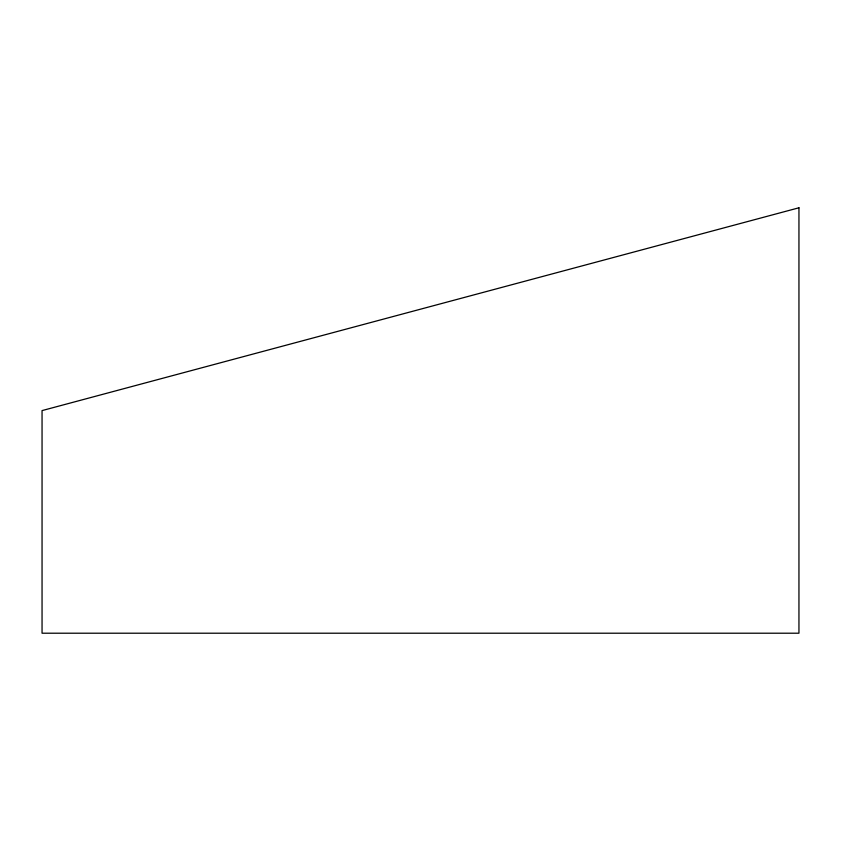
<?xml version="1.0" encoding="UTF-8"?>
<svg xmlns="http://www.w3.org/2000/svg" width="841" height="841" viewBox="0 0 841 841"><rect width="100%" height="100%" fill="white"/><g stroke="black" fill="none" stroke-linecap="round" stroke-linejoin="round"><path stroke-width="1.26" d="M798.95 207.79L42.05 410.597L42.05 633.21L798.95 633.21L798.95 207.79"/></g></svg>
